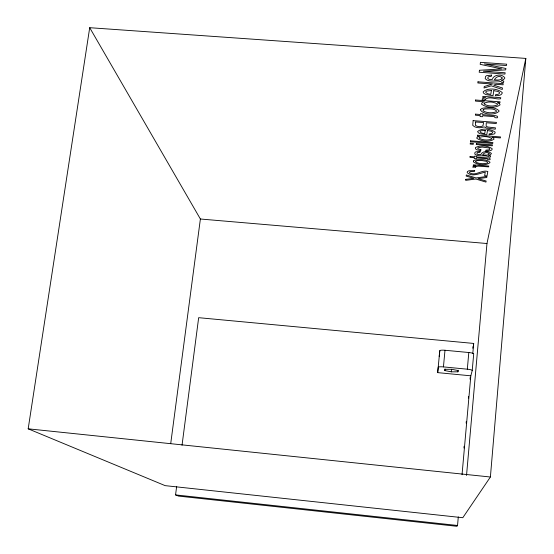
<?xml version="1.0" encoding="UTF-8"?>
<svg xmlns="http://www.w3.org/2000/svg" width="554" height="554" viewBox="0 0 554 554"><rect width="100%" height="100%" fill="white"/><g stroke="black" fill="none" stroke-linecap="round" stroke-linejoin="round"><path stroke-width="0.83" d="M490.394 477.008L525.822 58.412L89.706 27.7L28.178 428.824L165.168 485.643L462.798 517.713L490.394 477.008L28.178 428.824M466.523 475.464L486.973 243.518L525.822 58.412M462.036 474.736L470.824 375.82L472.223 370.536A5.131 0.873 5.2 0 0 467.32 369.186L468.809 352.517L444.994 350.267A5.097 0.935 5.3 0 0 439.8 350.717L439.19 356.451M463.94 448.02L464.093 446.295M466.156 423.069L466.309 421.352M468.372 398.125L468.525 396.401M470.055 379.199L470.207 377.475M472.804 348.231L472.964 346.506M176.671 486.35L175.556 494.909L178.554 496.093L456.981 526.3L457.535 525.483L458.296 516.882M472.797 353.639L473.698 343.438L198.664 317.684L182.031 445.257M472.223 370.536L473.698 353.916A5.118 0.935 5.1 0 0 468.809 352.517M444.987 368.936L444.834 370.578L451.261 371.831L457.909 371.831L458.061 370.19M470.824 375.82L437.674 372.627L438.249 367.281A5.111 0.873 5.4 0 1 443.442 366.9L444.994 350.267M451.261 371.831L451.489 369.38M437.674 372.627L439.8 350.717M170.715 443.629L200.382 219.01L89.706 27.7M444.834 370.578L445.014 369.303L451.69 369.296L458.165 370.564L457.909 371.831M473.331 344.976L473.698 343.438M200.382 219.01L486.973 243.518M443.442 366.9L467.32 369.186M175.556 494.909L457.535 525.483M475.443 167.156L472.763 167.218L473.068 166.498L475.907 165.826L473.255 165.618L473.365 164.822L488.773 166.041L488.628 166.879L478.227 166.138L476.26 166.429L475.443 167.156M485.228 99.471C485.463 100.253 480.657 100.177 482.479 98.64L485.803 97.677L482.721 97.449L482.873 96.375L500.781 97.698L500.581 98.82C496.072 99.775 488.96 95.766 485.228 99.471M475.63 100.018L475.491 101.098L484.293 101.749L482.236 102.469L481.474 104.104C486.163 107.753 495.428 108.57 500.096 104.81L499.348 103.473L497.603 102.684L499.874 102.85L500.054 101.825L475.63 100.018M465.776 179.337L465.651 180.362L475.865 179.018L485.948 182.1L486.135 181.033L478.019 178.637L486.751 177.522L486.938 176.463L476.024 177.938L466.323 174.96L466.184 176.061L473.795 178.34L465.776 179.337M470.311 143.147L470.194 144.082L473.261 144.324L473.386 143.382L470.311 143.147M470.602 140.82L470.484 141.748L492.735 143.472L492.901 142.544L470.602 140.82M473.13 120.64L472.735 125.336C475.38 128.362 480.609 128.106 484.161 126.901L486.634 128.002L495.241 129.214L495.477 127.87L488.046 127.039L486.135 126.347L486.26 122.773L496.239 123.528L496.439 122.406L473.13 120.64M477.991 81.826L477.846 82.975L492.464 84.035L484.244 86.514L484.03 88.017L491.253 85.828L502.222 89.492L502.485 87.996L493.614 85.129L496.142 84.305L503.046 84.804L503.247 83.661L477.991 81.826M479.439 70.275L479.189 72.235L504.929 74.084L505.158 72.775L483.386 71.244L505.664 69.88L505.913 68.495L484.355 63.932L506.432 65.538L506.668 64.181L480.436 62.318L480.179 64.354L501.765 68.911L479.439 70.275M470.097 156.505L469.986 157.384L474.349 157.731L474.238 158.555L476.378 158.721L476.495 157.897L487.395 158.804L487.797 159.621L489.868 159.787L490.235 159.143L489.826 158.416L488.379 158.001L476.627 157.017L476.724 156.318L474.57 156.145L474.473 156.851L470.097 156.505M475.547 114.138L475.415 115.197L480.207 115.557L480.069 116.548L482.423 116.728L482.569 115.738L494.535 116.693L494.957 117.67L497.243 117.843L497.651 117.074L497.215 116.195L495.629 115.71L482.721 114.678L482.839 113.826L480.47 113.653L480.353 114.498L475.547 114.138M475.692 121.97L475.38 125.218C477.216 126.935 480.761 127.095 482.922 125.834L483.628 122.573L475.692 121.97M476.385 143.618L476.26 144.552L492.326 145.799L492.492 144.864L476.385 143.618M477.562 135.19L477.43 136.125L479.612 136.291L477.022 137.254L476.779 138.313C481.315 141.374 489.604 142.42 494.064 139.089L493.441 137.96L491.959 137.267L500.373 137.918L500.553 136.956L477.562 135.19M474.674 170.57L474.556 171.401L470.041 171.685L469.453 172.349L469.647 172.876C475.72 176.407 481.433 169.531 487.818 171.456L487.042 175.867L484.653 175.68L485.249 172.176C479.529 173.139 472.41 177.384 467.181 172.696L467.389 171.567L468.982 170.75L474.674 170.57M480.124 151.491L479.999 152.322L477.216 152.717L476.925 153.832L478.088 154.566L480.81 154.642C482.444 150.646 488.683 150.93 491.44 153.437L490.484 154.85L488.503 155.48L490.622 156.069L490.422 157.066C488.628 157.468 488.981 156.491 487.742 156.27C483.704 155.037 478.123 157.114 474.75 153.998L474.993 152.405L475.941 151.81L480.124 151.491M491.585 75.102L491.412 76.251L488.129 76.854L487.755 78.391L489.106 79.367L492.305 79.416C493.538 74.208 502.741 73.682 504.874 78.01L503.683 79.485L501.328 80.392L503.801 81.154L503.531 82.518C501.273 83.107 501.917 81.757 500.407 81.486C495.754 79.97 488.843 82.775 485.193 78.668L485.519 76.473L486.654 75.635L491.585 75.102M480.886 149.732L480.754 150.612L477.077 149.892L475.45 148.846L475.45 147.496C480.387 145.12 487.665 145.494 492.153 148.666L492.035 149.622L491.163 150.335A5.512 1.863 3.8 0 1 488.483 150.944L485.692 150.993L485.837 150.12L488.711 149.885L489.542 149.559L489.84 148.721A3.317 1.122 3.8 0 0 488.42 147.863L482.188 147.094L477.853 147.786L477.804 148.749L480.886 149.732M485.228 130.391L484.729 133.618L481.876 133.119L480.124 132.074L480.193 131.312L480.969 130.799L485.228 130.391M491.377 90.524L490.789 94.332L487.693 93.778L485.803 92.56L485.886 91.666L486.737 91.05L491.377 90.524M487.458 130.529L486.779 134.781L480.297 133.805L478.282 132.759L477.617 131.499C481.938 127.739 490.747 128.722 495.179 132.164L494.84 133.472L494.099 134.026L488.988 134.864L489.14 133.916L491.814 133.5L492.762 132.205L491.46 131.263L487.458 130.529M493.808 90.669L493.005 95.683L485.962 94.596L483.787 93.391L483.081 91.916C487.568 87.484 497.554 88.481 502.187 92.511L502.229 93.141C501.19 95.724 497.776 95.607 495.408 95.759L495.588 94.637C496.938 94.499 499.646 94.499 499.549 92.58L498.157 91.486L493.808 90.669M480.713 109.443L480.456 110.087C483.877 114.955 494.826 115.377 499.029 111.326L498.988 110.696C495.103 106.86 488.434 107.608 483.372 108.078A7.209 2.652 3.6 0 0 480.713 109.443M484.231 103.224L484.141 103.993C487.707 106.333 493.358 106.68 497.298 104.955L497.395 103.986C493.759 101.763 488.081 101.188 484.231 103.224M473.601 160.93L473.441 161.92C477.652 165.023 485.83 165.971 489.944 162.634L489.895 162.121C486.246 158.977 480.498 159.573 475.948 159.871A6.433 2.112 4 0 0 473.601 160.93M483.206 109.796L483.088 110.765C486.647 113.175 492.347 113.341 496.266 111.721L496.446 110.779C493.586 108.189 488.863 108.958 485.269 108.965A3.989 1.468 3.6 0 0 483.206 109.796M475.824 161.235L475.734 162.01C479.023 163.984 483.912 164.171 487.492 162.911L487.381 161.83L486.218 161.276L482.125 160.591L477.652 160.598A3.559 1.17 4 0 0 475.824 161.235M502.159 78.107C500.719 80.856 496.855 79.887 494.362 79.824C495.768 77.041 499.251 75.157 502.049 77.595L502.159 78.107M491.682 138.777L491.523 139.089C487.79 140.633 482.769 140.176 479.258 138.278L479.404 137.371C483.178 136.132 488.143 136.27 491.599 138.313L491.682 138.777M489.161 153.825L488.358 154.684L486.841 155.12L482.569 154.968C483.891 152.766 486.779 151.727 489.057 153.458L489.161 153.825"/></g></svg>
